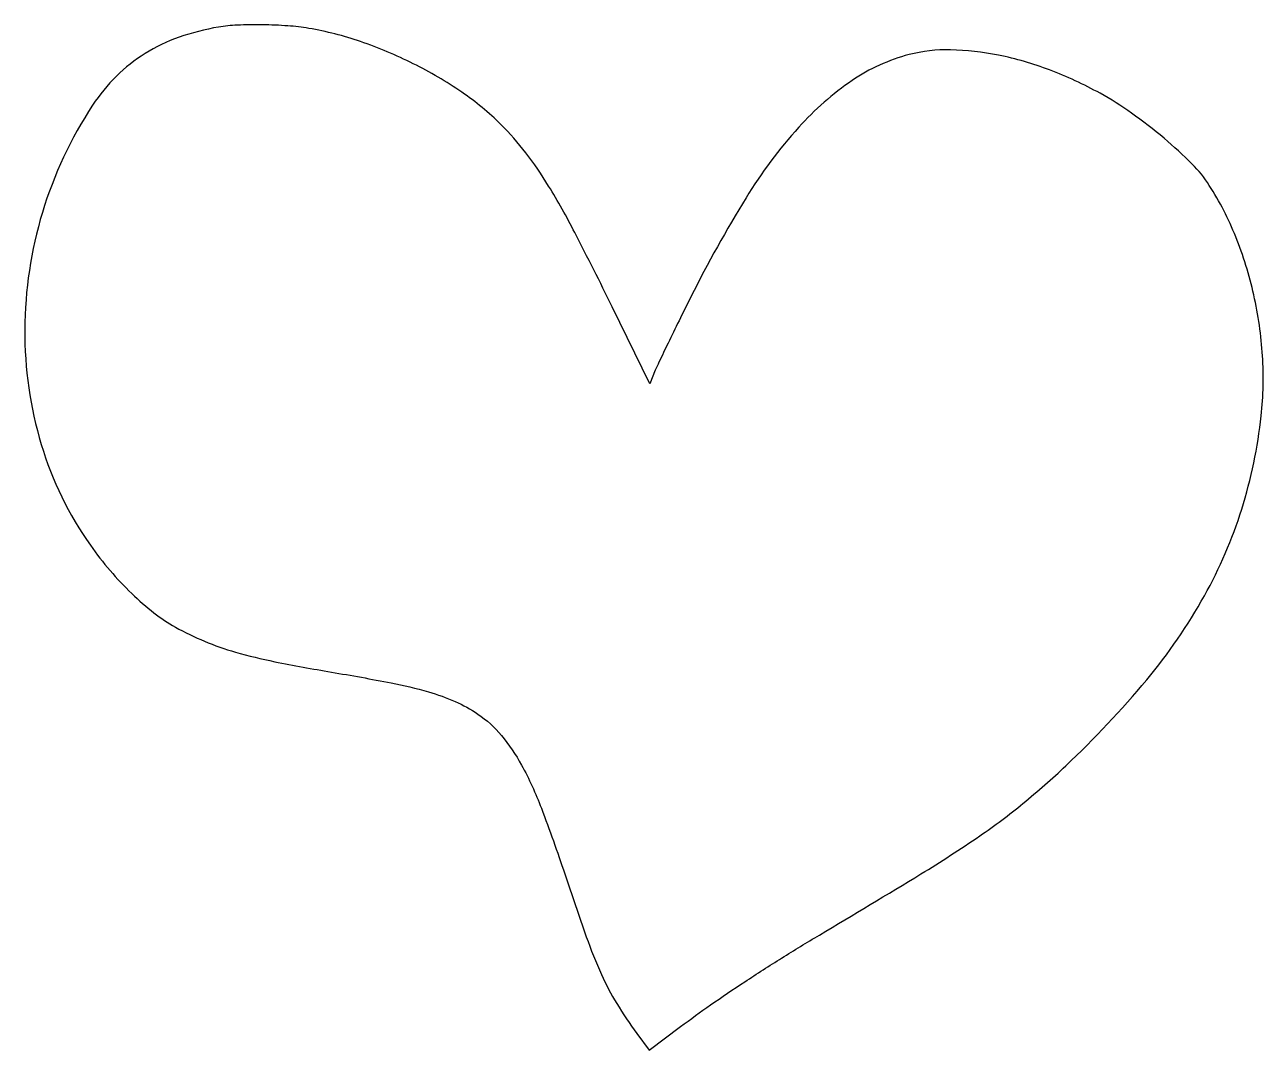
# Model space of a CAD drawing. Extents: x 0 to 464, y 0 to 384.
import ezdxf

# ---------------------------------------------------------------- set-up
doc = ezdxf.new("R2010")
doc.units = 0

msp = doc.modelspace()

# ---------------------------------------------------------------- linework, layer by layer
msp.add_lwpolyline([(72.830856, 382.976845, 0.042611), (58.01497, 379.156689, 0.054454), (45.307155, 373.075727, 0.056588), (34.591524, 364.618026, 0.051924), (25.692086, 353.742774, 0.072222), (6.888721, 313.579582, 0.072255), (0.288403, 269.733523, 0.073954), (6.457476, 226.730724, 0.081832), (24.843125, 189, 0.022911), (32.223242, 179.540516, 0.024077), (40.322918, 170.958593, 0.025522), (48.635326, 163.739478, 0.038032), (56.645287, 158.398826, 0.029598), (67.530846, 153.102123, 0.028209), (79.139615, 149.031255, 0.020968), (93.863976, 145.444487, 0.007561), (115.063107, 141.545486, -0.005982), (137.449983, 137.501059, -0.022153), (151.404482, 134.160093, -0.034477), (161.371778, 130.541848, -0.044728), (169.86758, 125.828139, -0.070122), (178.681345, 117.845537, -0.049263), (186.208825, 106.756787, -0.033486), (193.637566, 90.600975, -0.011084), (202.391738, 66, 0.005251), (210.450369, 42.488777, 0.020946), (216.13709, 28.357609, 0.030264), (221.846596, 17.523003, 0.022275), (229.398169, 6.245528), (233.991243, 0.006278), (245.745622, 8.842222, -0.008939), (256.96167, 16.963793, -0.006387), (269.786551, 25.663937, -0.006095), (283.575628, 34.523802, -0.005916), (297.713309, 43.135033, 0.003095), (335.727169, 65.996181, 0.013557), (357.729082, 80.246405, 0.020946), (373.897963, 92.379126, 0.017684), (389.965915, 106.5, 0.030069), (420.199189, 138.673271, 0.046343), (441.794242, 170.131691, 0.051127), (455.756984, 202.540597, 0.049334), (463.063885, 237.5, 0.042822), (463.554056, 259.913871, 0.039459), (460.279252, 282.722392, 0.039892), (453.521126, 304.475325, 0.046385), (443.643544, 323.745314, 0.05549), (437.259906, 331.684155, 0.020678), (426.688242, 341.363096, 0.020609), (414.510669, 350.790391, 0.028065), (402.756351, 358.183569, 0.035743), (383.882649, 366.928298, 0.040623), (364.737819, 372.45889, 0.044315), (346.72662, 374.474615, 0.069517), (331.275326, 372.675258, 0.086466), (309.980765, 362.980058, 0.059556), (289.983392, 345.486266, 0.045565), (270.241538, 319.083393, 0.021738), (249.620038, 282, 0.001425), (245.15683, 273.018347, 0.001772), (241.060306, 264.640625, 0.00144), (237.666126, 257.584758, 0.013436), (236.293671, 254.5), (234.228182, 249.5), (220.143648, 278.232597, 0.005086), (206.163528, 306.033069, 0.017923), (196.363398, 323.473105, 0.027027), (187.815965, 335.917621, 0.03313), (178.494792, 346.5, 0.045938), (163.868735, 358.586955, 0.033651), (145.707875, 369.265372, 0.033242), (125.974887, 377.557331, 0.040848), (106.61901, 382.493394, 0.024666), (98.788413, 383.427451, 0.013774), (89.195306, 383.829193, 0.013715), (79.828788, 383.706289, 0.031667)], format="xyb", close=True)

doc.saveas('drawing.dxf')
